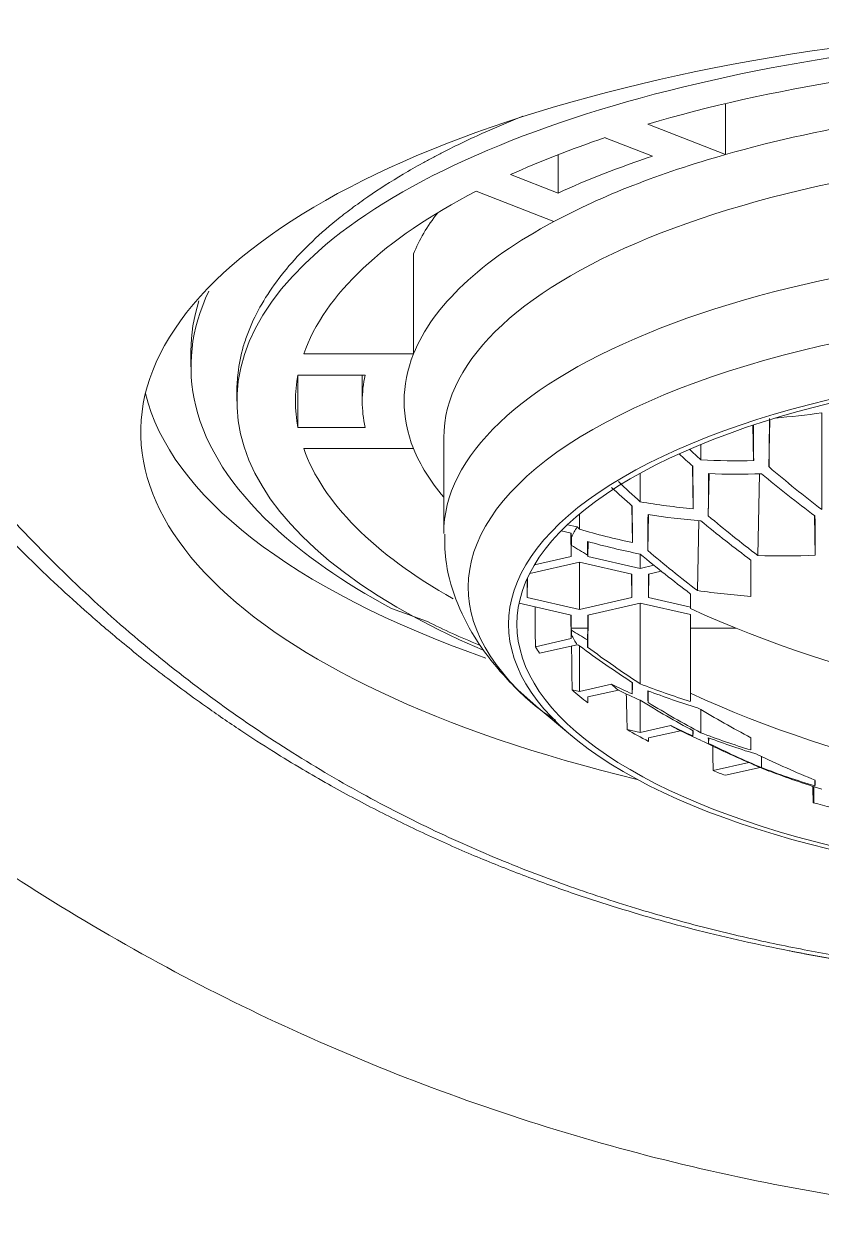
# Model space of a CAD drawing. Extents: x 840 to 1630, y 0 to 579.
# Drawn here: x 1039.29 to 1048.84, y 354.67 to 369.03 of the extents above; entities that cross this region are included whole.
import ezdxf

# ---------------------------------------------------------------- set-up
doc = ezdxf.new("R2010")
doc.units = 0
doc.header["$LTSCALE"] = 10
doc.header["$MEASUREMENT"] = 0
doc.layers.add('1', color=7, linetype='CONTINUOUS')

msp = doc.modelspace()

# ---------------------------------------------------------------- linework, layer by layer
at = {"layer": '1', "color": 7, "linetype": 'Continuous', "lineweight": 18}
for p, q in [((1047.68, 368.076), (1047.68, 367.466)), ((1046.751, 367.829), (1047.68, 367.466)), ((1046.81, 367.447), (1046.242, 367.669)), ((1045.678, 367.465), (1045.678, 367.005)), ((1045.111, 367.227), (1045.678, 367.005)), ((1045.629, 366.665), (1044.7, 367.028)), ((1043.949, 366.277), (1043.949, 365.08)), ((1042.635, 365.08), (1043.949, 365.08)), ((1042.566, 364.826), (1042.566, 364.201)), ((1043.369, 364.826), (1042.566, 364.826)), ((1043.336, 364.826), (1043.336, 364.514)), ((1041.836, 364.636), (1041.836, 364.514)), ((1048.213, 364.293), (1048.202, 363.728)), ((1048.836, 364.375), (1048.836, 363.218)), ((1042.566, 364.201), (1043.369, 364.201)), ((1048.01, 364.228), (1048.018, 363.803)), ((1044.311, 364.076), (1044.311, 362.939)), ((1047.386, 363.997), (1047.386, 363.812)), ((1043.949, 363.947), (1042.635, 363.947)), ((1047.285, 363.741), (1047.295, 363.227)), ((1046.661, 363.653), (1046.661, 363.31)), ((1047.485, 363.647), (1047.476, 363.143)), ((1048.088, 363.645), (1048.069, 362.667)), ((1045.936, 363.166), (1045.936, 362.983)), ((1046.56, 363.262), (1046.568, 362.822)), ((1046.76, 363.156), (1046.752, 362.725)), ((1048.747, 363.146), (1048.756, 362.67)), ((1045.907, 363.01), (1045.791, 363.036)), ((1047.361, 363.085), (1047.346, 362.248)), ((1045.717, 362.964), (1045.837, 362.936)), ((1045.832, 362.938), (1045.837, 362.654)), ((1045.837, 362.89), (1045.837, 362.936)), ((1045.837, 362.654), (1045.837, 362.812)), ((1045.838, 362.789), (1045.837, 362.812)), ((1046.032, 362.673), (1046.035, 362.812)), ((1046.038, 362.833), (1046.035, 362.654)), ((1046.035, 362.812), (1046.035, 362.654)), ((1045.339, 362.452), (1045.936, 362.587)), ((1045.837, 362.654), (1045.395, 362.554)), ((1045.936, 362.587), (1045.936, 362.022)), ((1046.562, 362.446), (1045.936, 362.587)), ((1046.035, 362.654), (1046.661, 362.513)), ((1046.661, 362.685), (1046.661, 362.513)), ((1047.986, 362.178), (1047.986, 362.611)), ((1046.557, 362.447), (1046.562, 362.163)), ((1046.562, 362.163), (1046.562, 362.446)), ((1046.661, 362.513), (1046.826, 362.55)), ((1046.912, 362.48), (1046.76, 362.446)), ((1046.765, 362.447), (1046.76, 362.163)), ((1046.76, 362.446), (1046.76, 362.163)), ((1045.314, 362.402), (1045.31, 362.163)), ((1045.31, 362.163), (1045.31, 362.392)), ((1045.936, 362.022), (1045.31, 362.163)), ((1045.936, 362.022), (1046.562, 362.163)), ((1046.76, 362.163), (1047.261, 362.05)), ((1047.261, 362.034), (1047.261, 362.21)), ((1045.212, 362.096), (1045.837, 361.955)), ((1046.661, 362.096), (1046.035, 361.955)), ((1046.661, 362.096), (1046.661, 361.132)), ((1047.261, 361.961), (1046.661, 362.096)), ((1045.832, 361.956), (1045.837, 361.673)), ((1045.837, 361.797), (1045.837, 361.955)), ((1046.04, 361.956), (1046.033, 361.57)), ((1046.035, 361.955), (1046.035, 361.797)), ((1047.261, 361.797), (1047.261, 361.961)), ((1045.838, 361.773), (1045.837, 361.797)), ((1046.035, 361.797), (1045.837, 361.797)), ((1045.837, 361.719), (1045.837, 361.673)), ((1046.032, 361.657), (1046.035, 361.797)), ((1047.261, 361.018), (1047.261, 361.797)), ((1047.261, 361.797), (1047.811, 361.797)), ((1045.837, 361.673), (1045.407, 361.575)), ((1045.457, 361.498), (1045.907, 361.599)), ((1045.936, 361.586), (1045.936, 361.041)), ((1046.318, 361.127), (1045.936, 361.041)), ((1046.563, 361.148), (1046.566, 361.01)), ((1045.936, 361.041), (1045.847, 361.061)), ((1046.035, 360.974), (1046.401, 361.056)), ((1046.035, 360.903), (1046.035, 360.974)), ((1046.757, 361.047), (1046.755, 360.909)), ((1047.261, 360.922), (1047.261, 361.018)), ((1045.416, 360.865), (1045.852, 360.501)), ((1046.661, 360.934), (1046.661, 360.55)), ((1047.386, 360.821), (1047.386, 360.546)), ((1046.661, 360.55), (1046.505, 360.585)), ((1047.027, 360.632), (1046.661, 360.55)), ((1046.76, 360.483), (1047.142, 360.569)), ((1047.29, 360.572), (1047.291, 360.508)), ((1046.76, 360.443), (1046.76, 360.483)), ((1047.481, 360.484), (1047.48, 360.419)), ((1047.986, 360.34), (1047.986, 360.486)), ((1048.111, 360.264), (1048.111, 360.129)), ((1047.96, 360.189), (1047.533, 360.093)), ((1047.681, 360.037), (1048.096, 360.13)), ((1048.016, 360.165), (1048.018, 360.163)), ((1048.202, 360.089), (1048.205, 360.087)), ((1048.751, 359.979), (1048.752, 359.909)), ((1048.734, 359.902), (1048.737, 359.71)), ((1048.737, 359.71), (1048.737, 359.901)), ((1048.737, 359.71), (1048.73, 359.708))]:
    msp.add_line(p, q, dxfattribs=at)
msp.add_arc((1053.186, 372.502), 13.378, 247.2713, 248.1352, dxfattribs=at)
for centre, major_axis, ratio, start_param, end_param in [((1053.186, 364.145), (-12.5, 0), 0.390731, 4.712389, 7.301405), ((1053.186, 364.514), (-11.35, 0), 0.390731, 4.712389, 7.0193), ((1053.186, 364.514), (-10.65, 0), 0.390731, 4.848963, 5.361213), ((1053.186, 364.514), (-9.35, 0), 0.390731, 4.868098, 5.342078), ((1053.186, 364.514), (-10.65, 0), 0.390731, 5.422599, 5.572975), ((1053.186, 364.076), (-8.875, 0), 0.390731, 4.712389, 6.283185), ((1053.186, 364.514), (9.35, 0), 0.390731, 2.200486, 2.511903), ((1053.186, 364.514), (-9.85, 0), 0.390731, 5.416479, 5.579095), ((1053.186, 364.514), (-10.65, 0), 0.390731, 5.634362, 6.146611), ((1053.186, 365.71), (-9.35, 0), 0.390731, 5.988741, 6.127477), ((1053.186, 364.514), (-9.35, 0), 0.390731, 5.653496, 6.127477), ((1053.186, 364.514), (9.35, 0), 0.390731, 2.985884, 3.297301), ((1053.186, 361.844), (-8.1, 0), 0.390731, 4.712389, 7.853982), ((1053.186, 361.844), (-8, 0), 0.390731, 4.712389, 7.853982), ((1053.186, 364.514), (-10.65, 0), 0.390731, 6.207997, 6.358374), ((1053.186, 364.514), (-9.85, 0), 0.390731, 6.201877, 6.364493), ((1053.186, 365.066), (-12.5, 0), 0.390731, 0.094346, 0.837038), ((1048.405, 372.579), (-0.201, -12.493), 0.006819, 5.436168, 5.499861), ((1049.708, 374.968), (-6.609, -9.322), 0.79024, 0.586067, 0.642955), ((1047.821, 372.416), (-0.197, 12.253), 0.006819, 3.932856, 3.980577), ((1053.186, 364.514), (-10.65, 0), 0.390731, 0.136574, 0.60465), ((1053.186, 364.514), (-9.35, 0), 0.390731, 0.155709, 0.320121), ((1053.402, 372.655), (-7.733, 10.908), 0.79024, 1.837595, 1.854437), ((1053.695, 372.83), (7.228, -11.212), 0.803878, 5.015373, 5.02965), ((1047.096, 372.404), (-0.191, 11.91), 0.006819, 3.832546, 3.897118), ((1049.779, 374.699), (6.237, 9.676), 0.803878, 3.57516, 3.640013), ((1054.057, 373.063), (7.187, -11.149), 0.803878, 5.072535, 5.135515), ((1047.68, 372.591), (-0.196, -12.191), 0.006819, 5.536089, 5.599175), ((1050.071, 374.711), (-6.846, -9.658), 0.79024, 0.475722, 0.538886), ((1053.765, 372.912), (-7.708, 10.873), 0.79024, 1.898543, 1.961173), ((1052.678, 372.142), (-7.715, 10.882), 0.79024, 1.827493, 1.852914), ((1052.97, 372.363), (7.245, -11.239), 0.803878, 5.004096, 5.031173), ((1050.141, 374.465), (6.454, 10.011), 0.803878, 3.473414, 3.537986), ((1046.371, 372.393), (-0.185, 11.51), 0.006819, 3.730519, 3.795371), ((1046.955, 372.602), (-0.19, -11.837), 0.006819, 5.636418, 5.699582), ((1050.433, 374.454), (-7.051, -9.947), 0.79024, 0.375393, 0.438479), ((1053.332, 372.596), (7.247, -11.242), 0.803878, 5.07723, 5.135655), ((1048.545, 372.427), (-0.202, 12.546), 0.006819, 3.821234, 3.878985), ((1053.186, 362.304), (-7.5, 0), 0.390731, 6.040074, 6.08206), ((1052.245, 371.895), (7.176, -11.133), 0.803878, 5.021874, 5.024952), ((1050.503, 374.231), (6.64, 10.3), 0.803878, 3.372642, 3.437676), ((1053.04, 372.399), (-7.735, 10.911), 0.79024, 1.900494, 1.958919), ((1045.646, 372.381), (-0.178, 11.049), 0.006819, 3.66088, 3.67897), ((1053.186, 373.01), (13.315, 0), 0.920505, 4.127761, 4.145183), ((1046.23, 372.614), (-0.184, -11.426), 0.006819, 5.739712, 5.767804), ((1050.795, 374.197), (-7.226, -10.193), 0.79024, 0.275473, 0.339165), ((1052.607, 372.129), (7.221, -11.202), 0.803878, 5.075279, 5.133966), ((1052.315, 371.885), (-7.671, 10.821), 0.79024, 1.895799, 1.954847), ((1050.586, 374.262), (-6.909, -10.208), 0.797181, 0.465865, 0.531582), ((1050.949, 374.016), (-7.066, -10.441), 0.797181, 0.367586, 0.429112), ((1053.186, 373.01), (-13.315, 0), 0.920505, 1.109635, 2.031958), ((1045.646, 372.381), (-0.178, 11.049), 0.006819, 3.406957, 3.425047), ((1053.186, 362.304), (-7.5, 0), 0.390731, 0.201126, 0.243111), ((1053.186, 371.994), (-13.315, 0), 0.920505, 0.986168, 1.00359), ((1053.186, 362.304), (8, 0), 0.390731, 3.376991, 3.402663), ((1052.245, 373.169), (-7.66, -10.805), 0.79024, 0.145783, 0.14886), ((1050.503, 370.6), (-7.087, 9.998), 0.79024, 1.965549, 2.030582), ((1046.23, 372.614), (-0.184, -11.426), 0.006819, 5.995825, 6.023917), ((1050.795, 370.961), (6.77, -10.502), 0.803878, 5.151564, 5.215256), ((1052.678, 372.83), (7.228, 11.212), 0.803878, 3.234586, 3.260008), ((1053.186, 362.304), (-7.5, 0), 0.390731, 0.413534, 0.44001), ((1046.371, 372.393), (-0.185, 11.51), 0.006819, 3.290556, 3.355408), ((1052.315, 373.063), (7.187, 11.149), 0.803878, 3.302892, 3.361941), ((1053.186, 362.304), (8, 0), 0.390731, 3.550764, 3.606423), ((1052.97, 372.655), (-7.733, -10.908), 0.79024, 0.128004, 0.155081), ((1046.955, 372.602), (-0.19, -11.837), 0.006819, 6.064047, 6.127211), ((1052.607, 372.912), (-7.708, -10.873), 0.79024, 0.199188, 0.257875), ((1053.186, 371.994), (13.315, 0), 0.920505, 4.251227, 5.17355), ((1050.141, 370.343), (-6.888, 9.717), 0.79024, 2.06632, 2.130892), ((1050.433, 370.727), (6.606, -10.248), 0.803878, 5.251484, 5.31457), ((1050.949, 370.988), (7.066, -10.441), 0.797181, 5.243004, 5.304529), ((1053.186, 362.304), (8, 0), 0.390731, 3.72396, 3.779619), ((1053.402, 372.363), (7.245, 11.239), 0.803878, 3.234453, 3.26153), ((1053.186, 362.304), (-7.5, 0), 0.390731, 0.607187, 0.633663), ((1053.695, 372.142), (-7.715, -10.882), 0.79024, 0.128137, 0.153559), ((1047.096, 372.404), (-0.191, 11.91), 0.006819, 3.18881, 3.253382), ((1053.04, 372.596), (7.247, 11.242), 0.803878, 3.307588, 3.366013), ((1049.779, 370.086), (-6.657, 9.391), 0.79024, 2.168066, 2.232919), ((1047.68, 372.591), (-0.196, -12.191), 0.006819, 6.164454, 6.22754), ((1053.332, 372.399), (-7.735, -10.911), 0.79024, 0.201138, 0.259564), ((1050.071, 370.494), (6.414, -9.95), 0.803878, 5.351814, 5.414977), ((1050.586, 370.742), (6.909, -10.208), 0.797181, 5.341283, 5.406999), ((1053.765, 372.129), (7.221, 11.202), 0.803878, 3.305637, 3.368267), ((1053.186, 362.304), (8, 0), 0.390731, 3.927719, 3.953392), ((1054.057, 371.885), (-7.671, -10.821), 0.79024, 0.196443, 0.259423), ((1048.545, 372.427), (-0.202, 12.546), 0.006819, 3.206942, 3.264693), ((1053.186, 362.304), (8, 0), 0.390731, 4.121651, 4.25593)]:
    msp.add_ellipse(centre, major_axis=major_axis, ratio=ratio, start_param=start_param, end_param=end_param, dxfattribs=at)
at = {"layer": '1', "color": 7, "linetype": 'Continuous', "lineweight": 13}
for centre, major_axis, end_param in [((1053.186, 362.939), (-8.875, 0), 6.285885), ((1053.186, 362.288), (-8.582, 0), 6.721536)]:
    msp.add_ellipse(centre, major_axis=major_axis, ratio=0.390731, start_param=4.712389, end_param=end_param, dxfattribs=at)
msp.add_open_spline([(1053.186, 354.666), (1051.987, 354.666), (1049.59, 354.834), (1046.063, 355.584), (1042.676, 356.82), (1039.494, 358.514), (1036.58, 360.637), (1033.181, 363.925), (1031.186, 366.863), (1030.154, 368.941)], degree=3, knots=[0, 0, 0, 0, 0.126024, 0.252048, 0.378071, 0.504095, 0.630119, 0.756143, 1, 1, 1, 1], dxfattribs=at)
msp.add_open_spline([(1053.186, 357.538), (1052.94, 357.538), (1052.448, 357.544), (1051.725, 357.571), (1050.976, 357.622), (1050.252, 357.694), (1049.569, 357.784), (1048.896, 357.894), (1048.172, 358.036), (1047.406, 358.216), (1046.61, 358.438), (1045.778, 358.712), (1044.92, 359.044), (1044.046, 359.437), (1043.164, 359.9), (1042.282, 360.435), (1041.412, 361.041), (1040.55, 361.731), (1039.696, 362.515), (1038.893, 363.359), (1038.19, 364.197), (1037.596, 364.988), (1037.095, 365.721), (1036.67, 366.399), (1036.312, 367.013), (1036.013, 367.562), (1035.73, 368.113), (1035.531, 368.526), (1035.431, 368.74)], degree=3, dxfattribs=at)
at = {"layer": '1', "color": 7, "linetype": 'Continuous', "lineweight": 18}
for points, knots in [([(1041.836, 364.636), (1041.836, 364.708), (1041.847, 364.885), (1041.882, 365.063), (1041.928, 365.22), (1041.946, 365.273), (1041.975, 365.352), (1041.986, 365.378), (1042.008, 365.431), (1042.02, 365.457), (1042.081, 365.587), (1042.138, 365.691), (1042.27, 365.895), (1042.419, 366.097), (1042.693, 366.393), (1042.909, 366.585), (1043.085, 366.728), (1043.146, 366.775), (1043.272, 366.869), (1043.337, 366.916), (1043.537, 367.054), (1043.678, 367.144), (1043.901, 367.277), (1044.016, 367.342), (1044.135, 367.407), (1044.215, 367.449), (1044.256, 367.47), (1044.461, 367.576), (1044.771, 367.724), (1045.102, 367.864), (1045.256, 367.925)], [0, 0, 0, 0, 0.059718, 0.14658, 0.14658, 0.190011, 0.190011, 0.211726, 0.211726, 0.233442, 0.233442, 0.320304, 0.320304, 0.407166, 0.494028, 0.58089, 0.58089, 0.624321, 0.624321, 0.667752, 0.667752, 0.754614, 0.754614, 0.798046, 0.819761, 0.819761, 0.841477, 0.841477, 0.928339, 1, 1, 1, 1]), ([(1053.186, 357.498), (1053.168, 357.498), (1053.13, 357.498), (1053.075, 357.499), (1053.019, 357.499), (1052.964, 357.499), (1052.908, 357.5), (1052.853, 357.5), (1052.798, 357.501), (1052.743, 357.502), (1052.689, 357.503), (1052.634, 357.503), (1052.58, 357.505), (1052.525, 357.506), (1052.471, 357.507), (1052.417, 357.508), (1052.364, 357.51), (1052.31, 357.511), (1052.256, 357.513), (1052.203, 357.515), (1052.15, 357.517), (1052.097, 357.519), (1052.044, 357.521), (1051.991, 357.523), (1051.939, 357.525), (1051.886, 357.527), (1051.834, 357.53), (1051.782, 357.532), (1051.729, 357.535), (1051.678, 357.538), (1051.626, 357.541), (1051.574, 357.544), (1051.523, 357.547), (1051.471, 357.55), (1051.42, 357.553), (1051.369, 357.556), (1051.318, 357.56), (1051.267, 357.563), (1051.217, 357.567), (1051.166, 357.57), (1051.116, 357.574), (1051.065, 357.578), (1051.015, 357.582), (1050.965, 357.586), (1050.915, 357.59), (1050.866, 357.595), (1050.816, 357.599), (1050.767, 357.603), (1050.717, 357.608), (1050.668, 357.612), (1050.619, 357.617), (1050.57, 357.622), (1050.521, 357.627), (1050.473, 357.632), (1050.424, 357.637), (1050.376, 357.642), (1050.327, 357.647), (1050.279, 357.653), (1050.231, 357.658), (1050.183, 357.664), (1050.135, 357.669), (1050.088, 357.675), (1050.04, 357.681), (1049.993, 357.687), (1049.945, 357.693), (1049.898, 357.699), (1049.851, 357.705), (1049.804, 357.711), (1049.757, 357.717), (1049.711, 357.724), (1049.664, 357.73), (1049.618, 357.737), (1049.571, 357.743), (1049.525, 357.75), (1049.479, 357.757), (1049.433, 357.764), (1049.387, 357.771), (1049.341, 357.778), (1049.295, 357.785), (1049.25, 357.792), (1049.204, 357.799), (1049.159, 357.807), (1049.113, 357.814), (1049.068, 357.822), (1049.023, 357.829), (1048.978, 357.837), (1048.933, 357.845), (1048.888, 357.853), (1048.844, 357.86), (1048.799, 357.868), (1048.754, 357.877), (1048.71, 357.885), (1048.666, 357.893), (1048.622, 357.901), (1048.577, 357.91), (1048.533, 357.918), (1048.489, 357.927), (1048.273, 357.969), (1047.89, 358.05), (1047.352, 358.178), (1046.83, 358.318), (1046.323, 358.469), (1045.795, 358.642), (1045.242, 358.843), (1044.66, 359.077), (1044.077, 359.336), (1043.494, 359.622), (1043.011, 359.882), (1042.603, 360.118), (1042.252, 360.332), (1041.862, 360.584), (1041.402, 360.9), (1040.915, 361.261), (1040.436, 361.646), (1039.891, 362.115), (1039.289, 362.682), (1038.64, 363.36), (1038.047, 364.045), (1037.59, 364.624), (1037.236, 365.104), (1036.962, 365.491), (1036.701, 365.879), (1036.535, 366.138), (1036.459, 366.259)], [0, 0, 0, 0, 0.001885, 0.003764, 0.005638, 0.007508, 0.009372, 0.011232, 0.013087, 0.014937, 0.016782, 0.018622, 0.020458, 0.02229, 0.024117, 0.025939, 0.027757, 0.029571, 0.03138, 0.033185, 0.034986, 0.036783, 0.038576, 0.040364, 0.042149, 0.04393, 0.045707, 0.04748, 0.049249, 0.051015, 0.052777, 0.054536, 0.056291, 0.058043, 0.059791, 0.061536, 0.063278, 0.065016, 0.066751, 0.068483, 0.070213, 0.071939, 0.073662, 0.075382, 0.0771, 0.078815, 0.080527, 0.082237, 0.083943, 0.085648, 0.08735, 0.089049, 0.090747, 0.092442, 0.094134, 0.095825, 0.097514, 0.0992, 0.100884, 0.102567, 0.104247, 0.105926, 0.107603, 0.109279, 0.110952, 0.112624, 0.114295, 0.115964, 0.117631, 0.119298, 0.120963, 0.122626, 0.124289, 0.12595, 0.12761, 0.129269, 0.130927, 0.132584, 0.13424, 0.135896, 0.13755, 0.139204, 0.140857, 0.142509, 0.144161, 0.145812, 0.147463, 0.149113, 0.150763, 0.152412, 0.154062, 0.15571, 0.157359, 0.159007, 0.160656, 0.162304, 0.163952, 0.1656, 0.186692, 0.207793, 0.228964, 0.250262, 0.271737, 0.298032, 0.325811, 0.355155, 0.386147, 0.418873, 0.436991, 0.45845, 0.483331, 0.511727, 0.550715, 0.58686, 0.620033, 0.681267, 0.742637, 0.804041, 0.865381, 0.897308, 0.931545, 0.968138, 1, 1, 1, 1]), ([(1043.676, 362.039), (1043.11, 362.345), (1042.013, 363.108), (1041.175, 364.416), (1041.284, 365.379), (1041.5, 365.832)], [0, 0, 0, 0, 0.284593, 0.654568, 1, 1, 1, 1]), ([(1044.324, 362.924), (1044.319, 362.804), (1044.332, 362.52), (1044.465, 362.079), (1044.705, 361.62), (1045.051, 361.191), (1045.369, 360.883), (1045.595, 360.729), (1045.646, 360.695)], [0, 0, 0, 0, 0.133726, 0.323613, 0.516425, 0.719766, 0.938511, 1, 1, 1, 1])]:
    msp.add_open_spline(points, degree=3, knots=knots, dxfattribs=at)
for points, degree in [([(1041.286, 365.112), (1041.286, 365.314), (1041.318, 365.516), (1041.381, 365.717)], 3), ([(1041.286, 365.111), (1041.286, 365.019), (1041.286, 364.927)], 2), ([(1043.676, 362.039), (1043.822, 361.984), (1043.969, 361.93), (1044.115, 361.876)], 3), ([(1045.405, 362.053), (1045.405, 361.894), (1045.406, 361.735), (1045.407, 361.575)], 3), ([(1044.73, 361.598), (1044.514, 361.687), (1044.31, 361.779), (1044.115, 361.876)], 3), ([(1045.84, 361.584), (1045.842, 361.41), (1045.844, 361.235), (1045.847, 361.061)], 3), ([(1046.035, 360.903), (1046.035, 360.927), (1046.036, 360.95), (1046.036, 360.974)], 3), ([(1046.495, 361.012), (1046.498, 360.87), (1046.502, 360.727), (1046.505, 360.585)], 3), ([(1046.76, 360.443), (1046.76, 360.456), (1046.76, 360.47), (1046.761, 360.483)], 3), ([(1047.529, 360.389), (1047.531, 360.29), (1047.532, 360.191), (1047.533, 360.093)], 3), ([(1048.727, 359.908), (1048.728, 359.842), (1048.729, 359.775), (1048.73, 359.708)], 3)]:
    msp.add_open_spline(points, degree=degree, dxfattribs=at)

doc.saveas('drawing.dxf')
